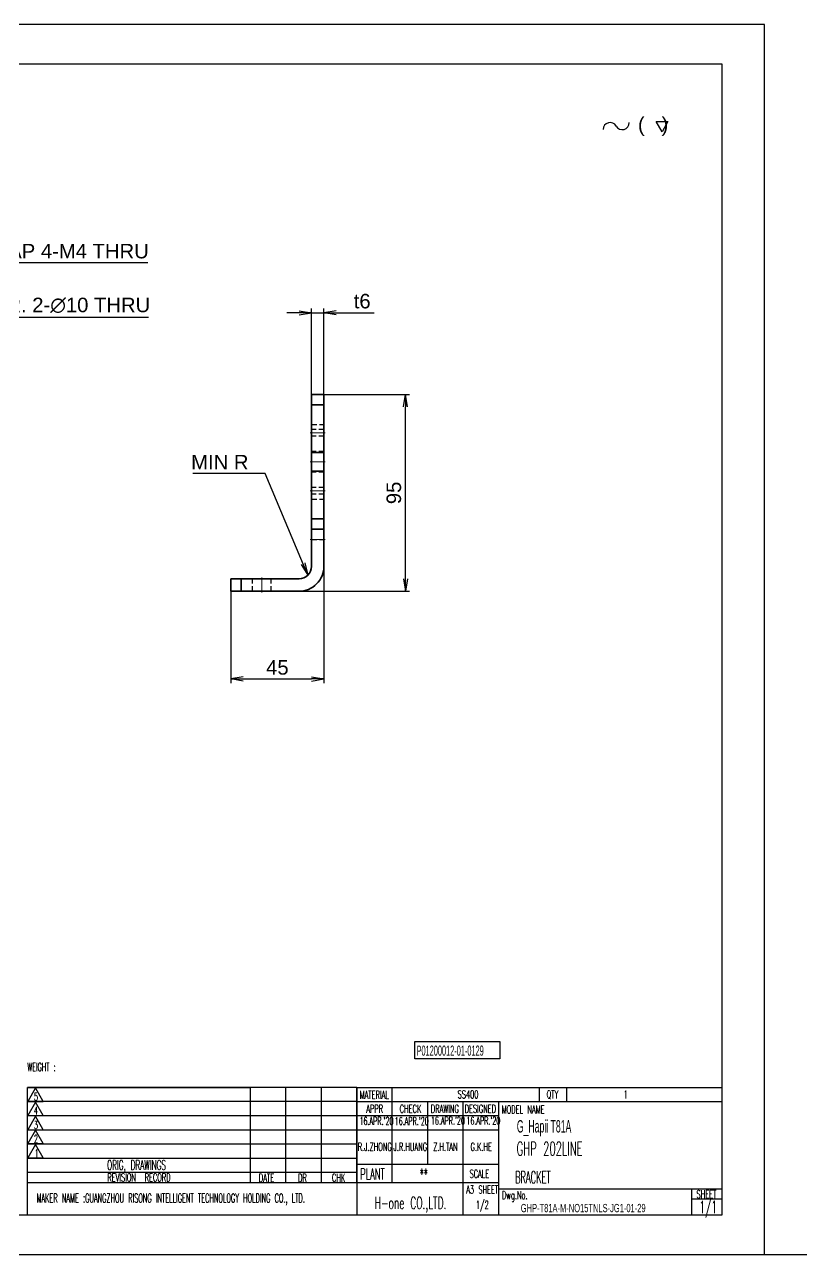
# Model space of a CAD drawing. Header units: millimetres. Extents: x 1842 to 16330, y -758 to 3963.
# Drawn here: x 11131 to 11507, y 2038 to 2632 of the extents above; entities that cross this region are included whole.
import ezdxf
from ezdxf.enums import TextEntityAlignment as Align

# ---------------------------------------------------------------- set-up
doc = ezdxf.new("R2010")
doc.units = ezdxf.units.MM
doc.linetypes.add('CENTER-HOKUTO', pattern=[23, 20, -1, 1, -1])
doc.linetypes.add('HIDDEN-HOKUTO', pattern=[3.8, 2.5, -1.3])
doc.layers.add('AM_7', color=2, linetype='CENTER-HOKUTO', lineweight=30)
doc.layers.add('AM_HID', color=1, linetype='HIDDEN-HOKUTO', lineweight=25)
doc.layers.add('title_frame', color=7, linetype='Continuous')
doc.layers.add('word_dim', color=253, linetype='Continuous')
doc.styles.add('MX_NOTE_STANDARD', font='txt.shx', dxfattribs={"bigfont": 'bigfont.shx'})
doc.styles.get("Standard").update_dxf_attribs({"font": 'arial.ttf'})
doc.dimstyles.new('RS1-2', dxfattribs={"dimscale": 2, "dimtxt": 3.5, "dimasz": 3, "dimexe": 1, "dimexo": 0, "dimgap": 1, "dimtad": 3, "dimdsep": 46, "dimtxsty": 'Standard', "dimblk1": 'OPEN', "dimblk2": 'OPEN', "dimsah": 1, "dimcen": 0, "dimclrd": 256, "dimclre": 256, "dimclrt": 3, "dimazin": 2, "dimtfac": 1, "dimtmove": 0, "dimatfit": 3, "dimldrblk": 'OPEN', "dimfxl": 0, "dimtolj": 1, "dimtzin": 0, "dimarcsym": 0})

# ---------------------------------------------------------------- blocks, each defined once
blk = doc.blocks.new('shiage0')
at = {"layer": 'word_dim', "color": 3, "linetype": 'Continuous'}
for centre, start, end in [((1.69, 0), 30, 180), ((4.61, 1.69), 210, 0)]:
    blk.add_arc(centre, 1.69, start, end, dxfattribs=at)
blk = doc.blocks.new('12')
at = {"layer": 'title_frame', "color": 3, "linetype": 'Continuous'}
blk.add_lwpolyline([(20.46, 3.03), (19.01, 5.53), (21.9, 5.53)], close=True, dxfattribs=at)
blk.add_blockref('shiage0', (6.23, 3.56), dxfattribs=at)
blk.add_text('(   )', height=3.5, dxfattribs=at).set_placement((14.64, 3.08))
blk = doc.blocks.new('_Open')
at = {"color": 0, "lineweight": -2}
for p, q in [((-1, 0.167), (0, 0)), ((-1, -0.167), (0, 0)), ((0, 0), (-1, 0))]:
    blk.add_line(p, q, dxfattribs=at)
blk = doc.blocks.new('*D226')
at = {"layer": 'DEFPOINTS', "color": 0, "linetype": 'Continuous', "ltscale": 2, "transparency": 16777216}
for p in [(11276.03, 2376.68), (11231.03, 2358.18), (11276.03, 2315.8)]:
    blk.add_point(p, dxfattribs=at)
at = {"layer": 'word_dim', "linetype": 'Continuous', "lineweight": -2, "ltscale": 2, "transparency": 16777216}
for p, q in [((11276.03, 2376.68), (11276.03, 2313.8)), ((11231.03, 2358.18), (11231.03, 2313.8)), ((11237.03, 2315.8), (11270.03, 2315.8))]:
    blk.add_line(p, q, dxfattribs=at)
at = {"layer": 'word_dim', "linetype": 'Continuous', "lineweight": -2, "ltscale": 2, "transparency": 16777216, "xscale": 6, "yscale": 6, "zscale": 6, "rotation": 180}
blk.add_blockref('_Open', (11231.03, 2315.8), dxfattribs=at)
at = {"layer": 'word_dim', "linetype": 'Continuous', "lineweight": -2, "ltscale": 2, "transparency": 16777216, "xscale": 6, "yscale": 6, "zscale": 6}
blk.add_blockref('_Open', (11276.03, 2315.8), dxfattribs=at)
at = {"layer": 'word_dim', "color": 3, "linetype": 'Continuous', "ltscale": 2, "transparency": 16777216, "insert": (11253.53, 2321.36), "char_height": 7, "attachment_point": 5}
blk.add_mtext('\\A1;45', dxfattribs=at)
blk = doc.blocks.new('*D227')
at = {"layer": 'DEFPOINTS', "color": 0, "linetype": 'Continuous', "ltscale": 2, "transparency": 16777216}
for p in [(11273.03, 2453.18), (11315.43, 2453.18), (11264.03, 2358.18)]:
    blk.add_point(p, dxfattribs=at)
at = {"layer": 'word_dim', "linetype": 'Continuous', "lineweight": -2, "ltscale": 2, "transparency": 16777216}
for p, q in [((11273.03, 2453.18), (11317.43, 2453.18)), ((11315.43, 2364.18), (11315.43, 2447.18)), ((11264.03, 2358.18), (11317.43, 2358.18))]:
    blk.add_line(p, q, dxfattribs=at)
at = {"layer": 'word_dim', "linetype": 'Continuous', "lineweight": -2, "ltscale": 2, "transparency": 16777216, "xscale": 6, "yscale": 6, "zscale": 6}
for p, rotation in [((11315.43, 2453.18), 90), ((11315.43, 2358.18), 270)]:
    blk.add_blockref('_Open', p, dxfattribs=dict(at, rotation=rotation))
at = {"layer": 'word_dim', "color": 3, "linetype": 'Continuous', "ltscale": 2, "transparency": 16777216, "insert": (11309.86, 2405.68), "char_height": 7, "attachment_point": 5, "rotation": 90}
blk.add_mtext('\\A1;95', dxfattribs=at)
blk = doc.blocks.new('*D228')
at = {"layer": 'DEFPOINTS', "color": 0, "linetype": 'Continuous', "ltscale": 2, "transparency": 16777216}
for p in [(11270.03, 2492.68), (11270.03, 2453.18), (11276.03, 2453.18)]:
    blk.add_point(p, dxfattribs=at)
at = {"layer": 'word_dim', "linetype": 'Continuous', "lineweight": -2, "ltscale": 2, "transparency": 16777216}
for p, q in [((11264.03, 2492.68), (11258.03, 2492.68)), ((11270.03, 2453.18), (11270.03, 2494.68)), ((11270.03, 2492.68), (11276.03, 2492.68)), ((11276.03, 2453.18), (11276.03, 2494.68)), ((11282.03, 2492.68), (11300.29, 2492.68))]:
    blk.add_line(p, q, dxfattribs=at)
at = {"layer": 'word_dim', "linetype": 'Continuous', "lineweight": -2, "ltscale": 2, "transparency": 16777216, "xscale": 6, "yscale": 6, "zscale": 6}
blk.add_blockref('_Open', (11270.03, 2492.68), dxfattribs=at)
at = {"layer": 'word_dim', "linetype": 'Continuous', "lineweight": -2, "ltscale": 2, "transparency": 16777216, "xscale": 6, "yscale": 6, "zscale": 6, "rotation": 180}
blk.add_blockref('_Open', (11276.03, 2492.68), dxfattribs=at)
at = {"layer": 'word_dim', "color": 3, "linetype": 'Continuous', "ltscale": 2, "transparency": 16777216, "insert": (11294.53, 2498.26), "char_height": 7, "attachment_point": 5}
blk.add_mtext('\\A1;t6', dxfattribs=at)
blk = doc.blocks.new('*D244')
at = {"layer": 'DEFPOINTS', "color": 0, "linetype": 'Continuous', "ltscale": 2, "transparency": 16777216}
for p in [(11043.91, 2424.24), (11036.89, 2417.12)]:
    blk.add_point(p, dxfattribs=at)
at = {"layer": 'word_dim', "linetype": 'Continuous', "lineweight": -2, "ltscale": 2, "transparency": 16777216}
for p, q in [((11109.25, 2490.47), (11048.12, 2428.51)), ((11191.32, 2490.47), (11109.25, 2490.47))]:
    blk.add_line(p, q, dxfattribs=at)
at = {"layer": 'word_dim', "linetype": 'Continuous', "lineweight": -2, "ltscale": 2, "transparency": 16777216, "xscale": 6, "yscale": 6, "zscale": 6, "rotation": 225.3866211234853}
blk.add_blockref('_Open', (11043.91, 2424.24), dxfattribs=at)
at = {"layer": 'word_dim', "color": 3, "linetype": 'Continuous', "ltscale": 2, "transparency": 16777216, "insert": (11153.78, 2496.24), "char_height": 7, "attachment_point": 5}
blk.add_mtext('\\A1;DR. 2-∅10 THRU', dxfattribs=at)
blk = doc.blocks.new('*D245')
at = {"layer": 'DEFPOINTS', "color": 0, "linetype": 'Continuous', "ltscale": 2, "transparency": 16777216}
for p in [(11041.4, 2435.96), (11039.39, 2433.41)]:
    blk.add_point(p, dxfattribs=at)
at = {"layer": 'word_dim', "linetype": 'Continuous', "lineweight": -2, "ltscale": 2, "transparency": 16777216}
for p, q in [((11105.23, 2516.85), (11045.12, 2440.67)), ((11190.87, 2516.85), (11105.23, 2516.85))]:
    blk.add_line(p, q, dxfattribs=at)
at = {"layer": 'word_dim', "linetype": 'Continuous', "lineweight": -2, "ltscale": 2, "transparency": 16777216, "xscale": 6, "yscale": 6, "zscale": 6, "rotation": 231.7269092680475}
blk.add_blockref('_Open', (11041.4, 2435.96), dxfattribs=at)
at = {"layer": 'word_dim', "color": 3, "linetype": 'Continuous', "ltscale": 2, "transparency": 16777216, "insert": (11154.43, 2522.41), "char_height": 7, "attachment_point": 5}
blk.add_mtext('\\A1;TAP 4-M4 THRU', dxfattribs=at)

msp = doc.modelspace()

# ---------------------------------------------------------------- linework, layer by layer
at = {"color": 7, "lineweight": 35, "ltscale": 0.15}
for p, q in [((11276.026, 2453.183), (11270.026, 2453.183)), ((11276.026, 2448.183), (11270.026, 2448.183)), ((11270.026, 2425.183), (11276.026, 2425.183)), ((11270.026, 2416.183), (11276.026, 2416.183)), ((11276.026, 2393.183), (11270.026, 2393.183)), ((11276.026, 2388.183), (11270.026, 2388.183)), ((11231.026, 2364.183), (11231.026, 2358.183)), ((11236.026, 2358.183), (11236.026, 2364.183))]:
    msp.add_line(p, q, dxfattribs=at)
at = {"color": 7, "lineweight": 35, "ltscale": 0.125}
for p, q in [((11270.026, 2448.183), (11270.026, 2453.183)), ((11276.026, 2448.183), (11276.026, 2453.183)), ((11270.026, 2393.183), (11270.026, 2388.183)), ((11270.026, 2383.183), (11270.026, 2388.183)), ((11276.026, 2393.183), (11276.026, 2388.183)), ((11276.026, 2383.183), (11276.026, 2388.183)), ((11231.026, 2364.183), (11236.026, 2364.183)), ((11231.026, 2358.183), (11236.026, 2358.183))]:
    msp.add_line(p, q, dxfattribs=at)
at = {"color": 7, "lineweight": 35}
for p, q in [((11270.026, 2425.183), (11270.026, 2448.183)), ((11276.026, 2425.183), (11276.026, 2448.183)), ((11270.026, 2393.183), (11270.026, 2416.183)), ((11276.026, 2393.183), (11276.026, 2416.183)), ((11236.026, 2364.183), (11264.026, 2364.183)), ((11264.026, 2358.183), (11236.026, 2358.183))]:
    msp.add_line(p, q, dxfattribs=at)
at = {"color": 7, "lineweight": 35, "ltscale": 0.225}
for p, q in [((11270.026, 2425.183), (11270.026, 2416.183)), ((11276.026, 2425.183), (11276.026, 2416.183))]:
    msp.add_line(p, q, dxfattribs=at)
at = {"color": 7, "lineweight": 13, "ltscale": 0.15}
msp.add_line((11270.026, 2383.183), (11276.026, 2383.183), dxfattribs=at)
at = {"color": 7, "lineweight": 35, "ltscale": 0.325}
for p, q in [((11270.026, 2370.183), (11270.026, 2383.183)), ((11276.026, 2370.183), (11276.026, 2383.183))]:
    msp.add_line(p, q, dxfattribs=at)
msp.add_line((1841.956, 2037.875), (14508.801, 2037.875))
at = {"color": 7, "lineweight": 35}
for radius in [12, 6]:
    msp.add_arc((11264.026, 2370.183), radius, 269.999997, 0, dxfattribs=at)
at = {"layer": 'AM_7', "lineweight": 13}
for p, q in [((11276.626, 2434.683), (11269.426, 2434.683)), ((11276.626, 2420.683), (11269.426, 2420.683)), ((11276.626, 2406.683), (11269.426, 2406.683)), ((11269.426, 2383.183), (11276.626, 2383.183)), ((11246.026, 2357.583), (11246.026, 2364.783))]:
    msp.add_line(p, q, dxfattribs=at)
at = {"layer": 'AM_HID', "color": 1}
for p, q in [((11270.026, 2448.183), (11276.026, 2448.183)), ((11270.026, 2438.683), (11276.026, 2438.683)), ((11276.026, 2436.304), (11270.026, 2436.304)), ((11276.026, 2436.304), (11270.026, 2436.304)), ((11276.026, 2433.062), (11270.026, 2433.062)), ((11276.026, 2433.062), (11270.026, 2433.062)), ((11276.026, 2425.683), (11270.026, 2425.683)), ((11276.026, 2425.683), (11270.026, 2425.683)), ((11276.026, 2415.683), (11270.026, 2415.683)), ((11276.026, 2415.683), (11270.026, 2415.683)), ((11276.026, 2408.304), (11270.026, 2408.304)), ((11276.026, 2408.304), (11270.026, 2408.304)), ((11276.026, 2405.062), (11270.026, 2405.062)), ((11276.026, 2405.062), (11270.026, 2405.062)), ((11270.026, 2402.683), (11276.026, 2402.683)), ((11270.026, 2393.183), (11276.026, 2393.183)), ((11270.026, 2383.183), (11276.026, 2383.183)), ((11236.026, 2364.183), (11236.026, 2358.183)), ((11241.526, 2358.183), (11241.526, 2364.183)), ((11241.526, 2358.183), (11241.526, 2364.183)), ((11250.526, 2358.183), (11250.526, 2364.183)), ((11250.526, 2358.183), (11250.526, 2364.183))]:
    msp.add_line(p, q, dxfattribs=at)
at = {"layer": 'title_frame'}
for p, q in [((11319.992, 2140.67), (11361.048, 2140.67)), ((11319.992, 2132.269), (11319.992, 2140.67)), ((11361.048, 2140.67), (11361.048, 2132.269)), ((11361.048, 2132.269), (11319.992, 2132.269)), ((11132.686, 2056.8), (11132.686, 2118.54)), ((11132.686, 2118.54), (11240.486, 2118.54)), ((11291.936, 2118.54), (11132.686, 2118.54)), ((11136.646, 2118.298), (11132.887, 2111.787)), ((11140.405, 2111.787), (11136.646, 2118.298)), ((11240.486, 2072.48), (11240.486, 2118.54)), ((11257.636, 2072.48), (11257.636, 2118.54)), ((11257.636, 2072.48), (11257.636, 2118.54)), ((11274.786, 2072.48), (11274.786, 2118.54)), ((11274.786, 2072.48), (11274.786, 2118.54)), ((11291.936, 2118.54), (11291.936, 2111.68)), ((11291.936, 2118.54), (11291.936, 2056.8)), ((11291.936, 2118.54), (11291.936, 2056.8)), ((11291.936, 2072.48), (11291.936, 2118.54)), ((11291.936, 2118.54), (11468.336, 2118.54)), ((11309.086, 2072.48), (11309.086, 2118.54)), ((11380.136, 2118.54), (11380.136, 2111.68)), ((11393.281, 2118.54), (11393.281, 2111.68)), ((11240.486, 2111.68), (11132.686, 2111.68)), ((11291.936, 2111.68), (11132.686, 2111.68)), ((11132.887, 2111.787), (11140.405, 2111.787)), ((11136.646, 2111.482), (11132.887, 2104.971)), ((11140.405, 2104.971), (11136.646, 2111.482)), ((11291.936, 2111.68), (11468.336, 2111.68)), ((11326.236, 2081.489), (11326.236, 2111.68)), ((11343.386, 2056.8), (11343.386, 2111.68)), ((11360.536, 2056.8), (11360.536, 2111.68)), ((11240.486, 2104.82), (11132.686, 2104.82)), ((11291.936, 2104.82), (11132.686, 2104.82)), ((11132.887, 2104.971), (11140.405, 2104.971)), ((11136.646, 2104.564), (11132.887, 2098.053)), ((11140.405, 2098.053), (11136.646, 2104.564)), ((11360.536, 2104.82), (11291.936, 2104.82)), ((11240.486, 2097.96), (11132.686, 2097.96)), ((11291.936, 2097.96), (11132.686, 2097.96)), ((11132.887, 2098.053), (11140.405, 2098.053)), ((11136.646, 2097.875), (11132.887, 2091.363)), ((11140.405, 2091.363), (11136.646, 2097.875)), ((11360.536, 2097.96), (11291.936, 2097.96)), ((11240.486, 2091.1), (11132.686, 2091.1)), ((11291.936, 2091.1), (11132.686, 2091.1)), ((11132.887, 2091.363), (11140.405, 2091.363)), ((11136.646, 2090.957), (11132.887, 2084.446)), ((11140.405, 2084.446), (11136.646, 2090.957)), ((11240.486, 2084.24), (11132.686, 2084.24)), ((11291.936, 2084.24), (11132.686, 2084.24)), ((11132.887, 2084.446), (11140.405, 2084.446)), ((11291.936, 2081.489), (11360.536, 2081.489)), ((11240.486, 2077.38), (11132.686, 2077.38)), ((11291.936, 2077.38), (11132.686, 2077.38)), ((11291.936, 2072.48), (11132.686, 2072.48)), ((11360.536, 2072.48), (11291.936, 2072.48)), ((11360.536, 2069.54), (11468.336, 2069.54)), ((11453.636, 2069.54), (11453.636, 2056.8)), ((11453.636, 2064.64), (11468.336, 2064.64)), ((11468.336, 2056.8), (11360.536, 2056.8))]:
    msp.add_line(p, q, dxfattribs=at)
at = {"layer": 'title_frame', "color": 4}
msp.add_lwpolyline([(11488.986, 2631.875), (10648.986, 2631.875), (10648.986, 2037.875), (11488.986, 2037.875)], close=True, dxfattribs=at)
at = {"layer": 'title_frame'}
msp.add_lwpolyline([(10669.636, 2612.95), (11468.336, 2612.95), (11468.336, 2056.8), (10669.636, 2056.8)], close=True, dxfattribs=at)

# ---------------------------------------------------------------- block references
at = {"layer": 'word_dim', "color": 3, "linetype": 'Continuous', "ltscale": 2, "xscale": 2, "yscale": 2, "zscale": 2}
msp.add_blockref('12', (11398.547, 2574.051), dxfattribs=at)

# ---------------------------------------------------------------- texts
at = {"linetype": 'Continuous', "insert": (11369.29, 2098.84), "char_height": 6, "width": 101.8, "attachment_point": 4}
msp.add_mtext('{\\W0.5;\\C3;G_Hapii T81A}', dxfattribs=at)
at = {"color": 3, "linetype": 'Continuous', "insert": (11371.184, 2062.264), "char_height": 4, "width": 92.82843, "attachment_point": 1}
msp.add_mtext('{\\W0.65;GHP-T81A-M-NO15TNLS-JG1-01-29}', dxfattribs=at)
at = {"layer": 'title_frame', "color": 3, "style": 'MX_NOTE_STANDARD'}
for s, height, width, p in [('WEIGHT :', 3.92, 0.545, (11132.735, 2126.431)), ('5', 3.759, 0.545, (11135.856, 2112.229)), ('MATERIAL', 3.8667, 0.545, (11293.28, 2113.077)), ('SS400', 3.8667, 0.545, (11340.683, 2113.244)), ('QTY', 3.8667, 0.545, (11383.682, 2113.244)), ('1', 3.867, 0.545, (11420.938, 2113.244)), ('4', 3.759, 0.545, (11135.856, 2105.413)), ('APPR', 3.8667, 0.545, (11296.472, 2106.273)), ('CHECK', 3.8667, 0.545, (11312.663, 2106.273)), ('DRAWING', 3.8667, 0.545, (11327.702, 2106.273)), ('DESIGNED', 3.8667, 0.545, (11344.085, 2106.273)), ('MODEL NAME', 3.8667, 0.545, (11361.942, 2105.978)), ("16.APR.'20", 3.8, 0.5341, (11293.23, 2100.447)), ("16.APR.'20", 3.8, 0.5341, (11310.287, 2100.36)), ("16.APR.'20", 3.8, 0.5341, (11327.752, 2100.579)), ("16.APR.'20", 3.8, 0.5341, (11344.902, 2100.579)), ('3', 3.759, 0.545, (11135.856, 2098.495)), ('2', 3.759, 0.545, (11135.856, 2091.805)), ('GHP 202LINE', 6.6, 0.5341, (11369.214, 2085.702)), ('1', 3.759, 0.545, (11136.249, 2084.888)), ('ORIG, DRAWINGS', 4.72595, 0.545, (11171.234, 2078.677)), ('PLANT', 5.3704, 0.545, (11293.608, 2073.987)), ('**', 5.3704, 0.545, (11322.322, 2073.987)), ('REVISION  RECORD', 3.86669, 0.545, (11171.334, 2073.114)), ('DATE', 3.8667, 0.545, (11244.561, 2072.954)), ('DR', 3.8667, 0.545, (11263.548, 2072.934)), ('CHK', 3.8667, 0.545, (11279.902, 2073)), ('SCALE', 3.8667, 0.545, (11346.437, 2074.869)), ('BRACKET', 5.88, 0.5, (11368.386, 2072.218)), ('MAKER NAME :GUANGZHOU RISONG INTELLIGENT TECHNOLOGY HOLDING CO., LTD.', 4.32, 0.5341, (11137.134, 2062.932)), ('A3 SHEET', 3.8667, 0.545, (11344.795, 2067.234)), ('Dwg.No.', 3.8667, 0.545, (11362.114, 2064.596)), ('SHEET', 3.8667, 0.545, (11456.116, 2065.055)), ('H-one CO.,LTD.', 5.88, 0.545, (11300.648, 2059.836)), ('1/2', 3.8667, 0.545, (11349.499, 2059.875)), ('1/1', 6, 0.5341, (11457.55, 2057.751))]:
    msp.add_text(s, height=height, dxfattribs=dict(at, width=width)).set_placement(p)
at = {"layer": 'title_frame', "color": 3, "style": 'MX_NOTE_STANDARD', "width": 0.5341}
for s, p in [('R.J.ZHONG', (11300.6, 2086.709)), ('J.R.HUANG', (11317.79, 2086.666)), ('Z.H.TAN', (11334.749, 2086.672)), ('G.K.HE', (11352.09, 2086.666))]:
    msp.add_text(s, height=3.9456, dxfattribs=at).set_placement(p, align=Align.BOTTOM_CENTER)
at = {"layer": 'title_frame', "color": 3, "insert": (11320.819, 2138.757), "char_height": 4.9, "width": 8.2214, "attachment_point": 1, "style": 'MX_NOTE_STANDARD'}
msp.add_mtext('{\\f3 of 9 Barcode|b0|i0|c0|p82;\\W0.5;P01200012-\\f3 of 9 Barcode|b0|i0|c134|p82;01-0129}', dxfattribs=at)
at = {"layer": 'word_dim', "color": 3, "linetype": 'Continuous', "ltscale": 2, "insert": (11239.567, 2417.059), "char_height": 7, "width": 71.36262, "attachment_point": 9}
msp.add_mtext('\\PMIN R', dxfattribs=at)

# ---------------------------------------------------------------- dimensions: what is measured, and where the dimension line sits
at = {"layer": 'word_dim', "linetype": 'Continuous', "ltscale": 2}
for p1, p2, text, picture, middle in [((11039.395, 2433.411), (11041.403, 2435.956), 'TAP 4-M4 THRU', '*D245', (11154.431, 2516.854)), ((11036.887, 2417.124), (11043.911, 2424.242), 'DR. 2-<> THRU', '*D244', (11153.782, 2490.468))]:
    dim = msp.add_diameter_dim_2p(p1=p1, p2=p2, text=text, dimstyle='RS1-2', override={"dimtoh": 1, "dimtofl": 0}, dxfattribs=at)
    dim.commit()
    dim.dimension.update_dxf_attribs({"geometry": picture, "text_midpoint": middle, "dimtype": 163})
dim = msp.add_linear_dim(base=(11270.026, 2492.684), p1=(11276.026, 2453.183), p2=(11270.026, 2453.183), text='t<>', dimstyle='RS1-2', dxfattribs=at)
dim.commit()
dim.dimension.update_dxf_attribs({"geometry": '*D228', "text_midpoint": (11294.526, 2492.684), "dimtype": 160})
dim = msp.add_linear_dim(base=(11315.435, 2453.183), p1=(11264.026, 2358.183), p2=(11273.026, 2453.183), angle=90, dimstyle='RS1-2', dxfattribs=at)
dim.commit()
dim.dimension.update_dxf_attribs({"geometry": '*D227', "text_midpoint": (11315.435, 2405.683), "dimtype": 160})
dim = msp.add_linear_dim(base=(11276.026, 2315.802), p1=(11231.026, 2358.183), p2=(11276.026, 2376.683), dimstyle='RS1-2', dxfattribs=at)
dim.commit()
dim.dimension.update_dxf_attribs({"geometry": '*D226', "text_midpoint": (11253.526, 2321.361)})

# ---------------------------------------------------------------- leaders
at = {"layer": 'word_dim', "linetype": 'Continuous', "ltscale": 2, "annotation_type": 0, "has_hookline": 1, "hookline_direction": 1, "text_width": 26.854}
msp.add_leader([(11268.269, 2365.94), (11247.567, 2415.059), (11241.567, 2415.059)], dimstyle='RS1-2', override={"dimgap": 1, "dimtad": 1}, dxfattribs=at)

doc.saveas('drawing.dxf')
